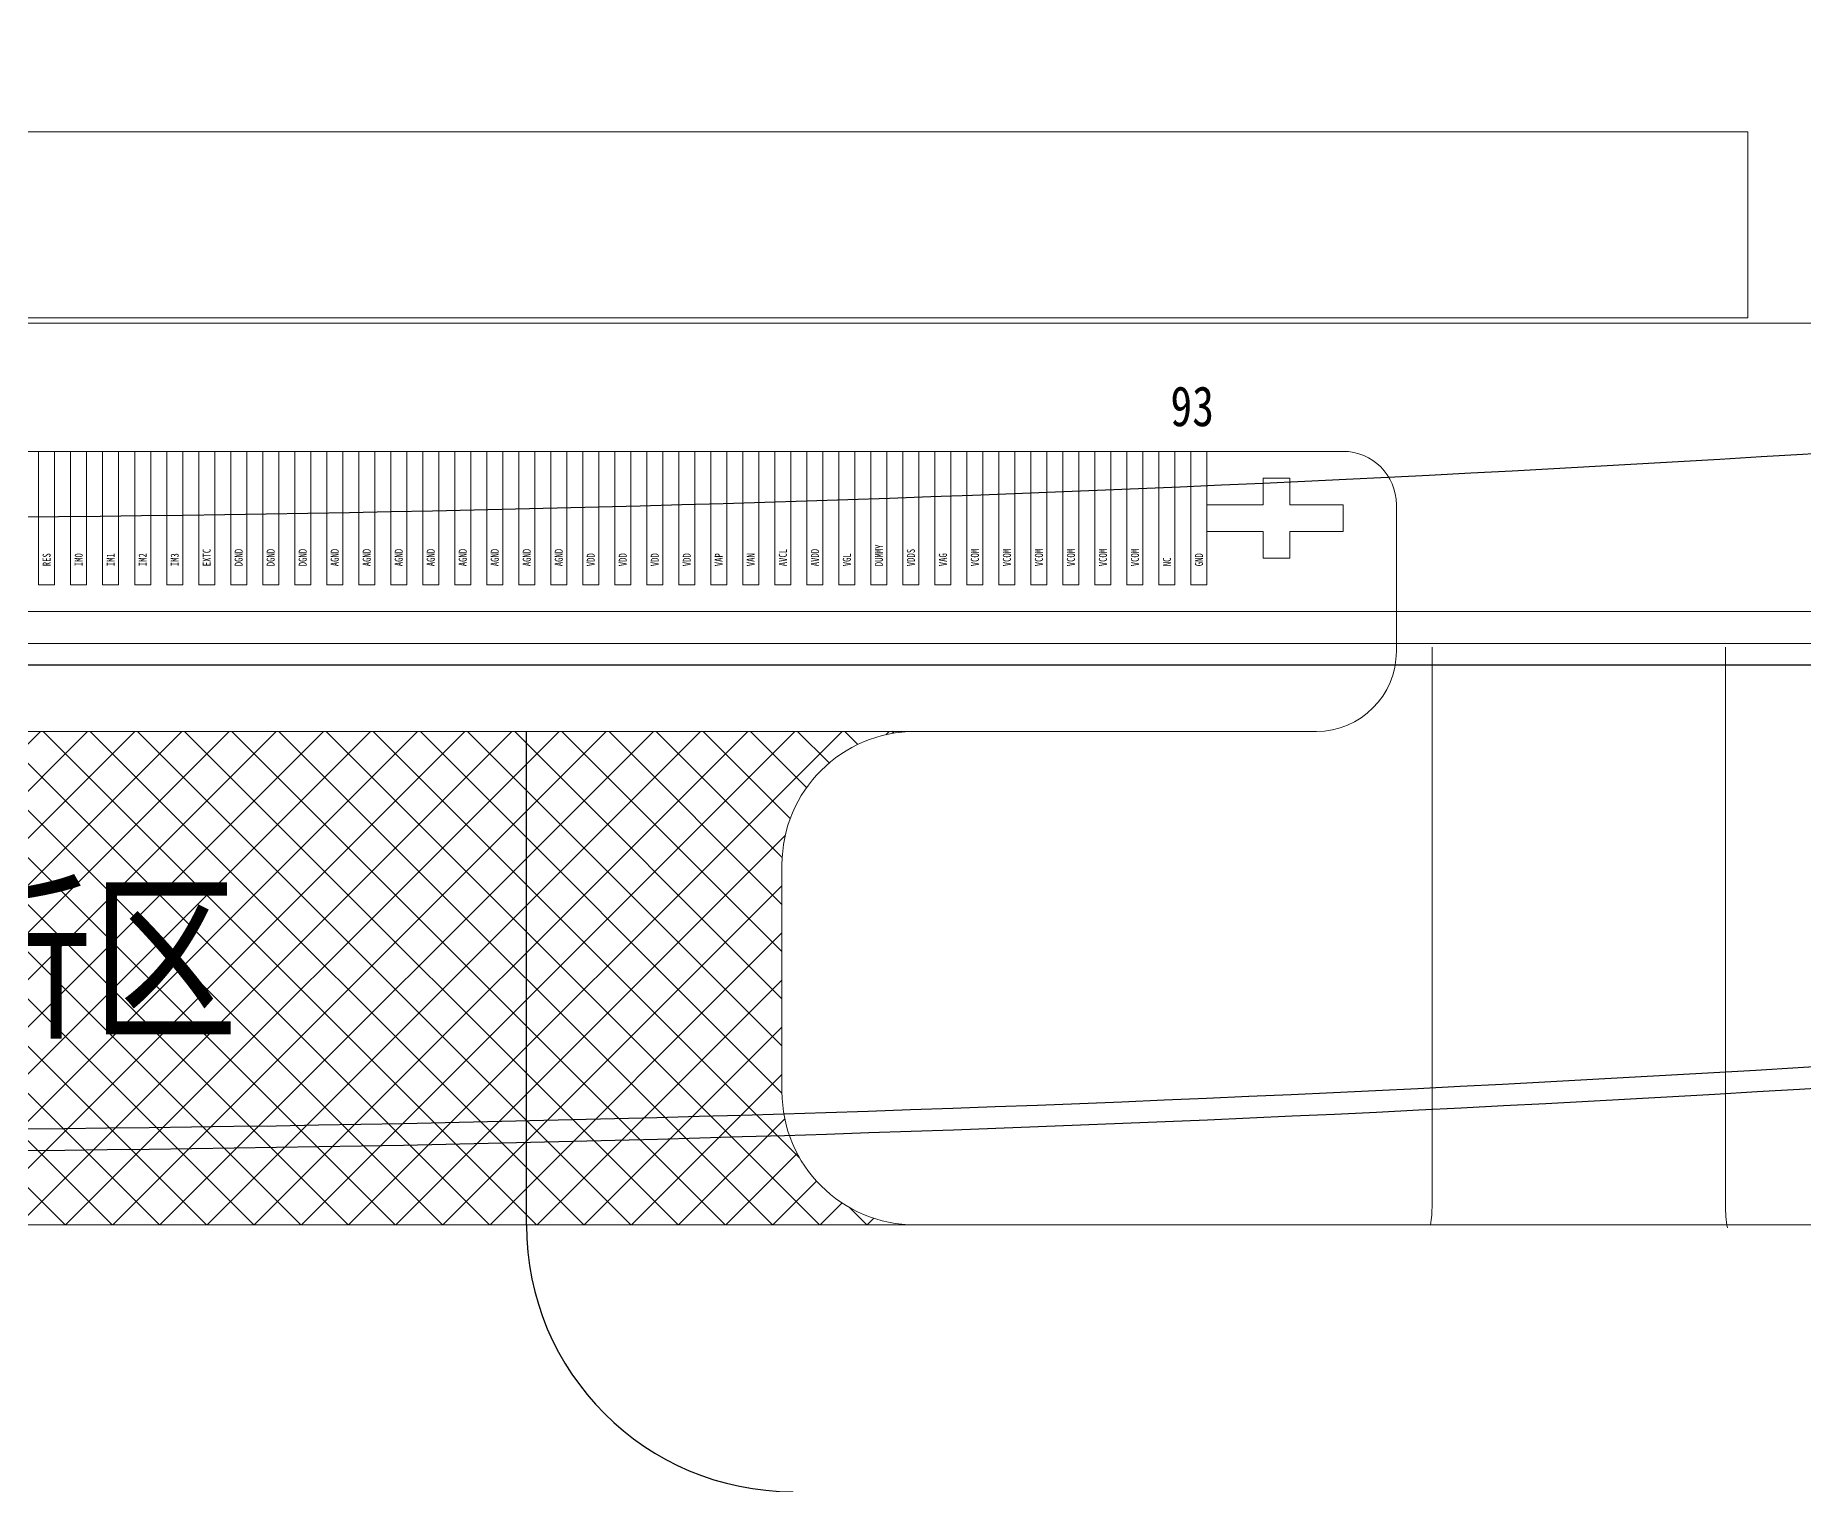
# Model space of a CAD drawing. Extents: x 1969 to 2227, y -979 to -796.
# Drawn here: x 2047.41 to 2054.04, y -882.92 to -877.49 of the extents above; entities that cross this region are included whole.
import ezdxf

# ---------------------------------------------------------------- set-up
doc = ezdxf.new("R2010")
doc.units = 0
doc.header["$LTSCALE"] = 16.335
doc.layers.add('02___PRT_ALL_AXES', color=7, linetype='Continuous')
doc.layers.add('FPC', color=30, linetype='Continuous')
for name, color, linetype, lineweight in [('dim', 3, 'Continuous', 13), ('DWG', 7, 'Continuous', 18), ('LCD', 4, 'Continuous', 9)]:
    doc.layers.add(name, color=color, linetype=linetype, lineweight=lineweight)
doc.styles.add('RD', font='ROMAND.shx', dxfattribs={"width": 0.8})
doc.styles.get("Standard").update_dxf_attribs({"font": '', "width": 0.8})
doc.styles.get('Standard').set_extended_font_data('NSimSun')

msp = doc.modelspace()

# ---------------------------------------------------------------- hatches: boundary and pattern name
h = msp.add_hatch()
h.set_pattern_fill('ANSI37', color=3, style=0)
h.set_pattern_definition([(45, (1918.562, -974.14133), (-0.08838835, 0.08838835), []), (135, (1918.562, -974.14133), (-0.08838835, -0.08838835), [])])
h.paths.add_polyline_path([(2050.7072, -881.9512, -0.414214), (2050.2072, -881.4512), (2050.2072, -880.6012, -0.414214), (2050.7072, -880.1012), (2041.7072, -880.1012, -0.414214), (2042.2072, -880.6012), (2042.2072, -881.4512, -0.414214), (2041.7072, -881.9512)])
h.paths.add_polyline_path([(2045.4004, -880.6108), (2048.4348, -880.6108), (2048.4348, -881.5228), (2045.4004, -881.5228)], flags=24)

# ---------------------------------------------------------------- linework, layer by layer
at = {"color": 7, "linetype": 'Continuous'}
msp.add_line((2038.9925, -879.8512), (2056.6285, -879.8512), dxfattribs=at)
for radius in [128.6864, 128.7674, 128.7674]:
    msp.add_arc((2046.2489, -752.9092), radius, 265.479388, 274.520612, dxfattribs=at)
at = {"layer": '02___PRT_ALL_AXES', "color": 7, "linetype": 'Continuous'}
msp.add_arc((2046.2489, -752.9092), 126.3924, 265.479388, 274.520612, dxfattribs=at)
at = {"layer": 'dim', "color": 0}
for p, q in [((2059.6631, -878.5712), (2032.8218, -878.5712)), ((2056.6285, -879.7712), (2035.8565, -879.7712)), ((2056.6285, -879.8512), (2040.15, -879.8512))]:
    msp.add_line(p, q, dxfattribs=at)
at = {"layer": 'DWG', "color": 30, "lineweight": 0}
for p, q in [((2040.1905, -879.0512), (2052.3105, -879.0512)), ((2052.5105, -879.2512), (2052.5105, -879.8012)), ((2041.7072, -880.1012), (2050.7072, -880.1012)), ((2050.7072, -880.1012), (2052.2105, -880.1012)), ((2050.2072, -881.4512), (2050.2072, -880.6012)), ((2036.5985, -881.9512), (2050.7072, -881.9512)), ((2050.7072, -881.9512), (2054.2465, -881.9512))]:
    msp.add_line(p, q, dxfattribs=at)
for centre, radius, start, end in [((2052.3105, -879.2512), 0.2, 0, 90), ((2052.2105, -879.8012), 0.3, 270, 0), ((2050.7072, -880.6012), 0.5, 90, 180), ((2050.7072, -881.4512), 0.5, 180, 270)]:
    msp.add_arc(centre, radius, start, end, dxfattribs=at)
at = {"layer": 'FPC', "lineweight": 5}
for p, q in [((2052.6443, -881.8768), (2052.6443, -879.7852)), ((2053.744, -881.8768), (2053.744, -879.7852))]:
    msp.add_line(p, q, dxfattribs=at)
at = {"layer": 'FPC', "color": 2}
msp.add_line((2049.2489, -881.9512), (2049.2489, -880.1012), dxfattribs=at)
at = {"layer": 'FPC', "lineweight": 5}
for centre, start, end in [((2052.1443, -881.8768), 351.44562, 0), ((2054.244, -881.8768), 180, 189.85273)]:
    msp.add_arc(centre, 0.5, start, end, dxfattribs=at)
at = {"layer": 'FPC', "color": 2}
msp.add_arc((2050.2489, -881.9512), 1, 180, 270, dxfattribs=at)
at = {"layer": 'LCD', "color": 1}
for p, q in [((2052.0105, -879.1512), (2052.0105, -879.2512)), ((2052.0105, -879.1512), (2052.1105, -879.1512)), ((2052.1105, -879.1512), (2052.1105, -879.2512)), ((2051.8005, -879.2512), (2052.0105, -879.2512)), ((2052.1105, -879.2512), (2052.3105, -879.2512)), ((2052.3105, -879.2512), (2052.3105, -879.3512)), ((2051.8005, -879.3512), (2052.0105, -879.3512)), ((2052.0105, -879.3512), (2052.0105, -879.4512)), ((2052.1105, -879.3512), (2052.1105, -879.4512)), ((2052.1105, -879.3512), (2052.3105, -879.3512)), ((2052.0105, -879.4512), (2052.1105, -879.4512))]:
    msp.add_line(p, q, dxfattribs=at)
msp.add_lwpolyline([(2036.3645, -842.5172), (2056.1365, -842.5172, -0.414214), (2061.1365, -847.5172), (2061.1365, -875.1512, -0.414214), (2056.6365, -879.6512), (2035.8645, -879.6512, -0.414214), (2031.3645, -875.1512), (2031.3645, -847.5172, -0.414214)], format="xyb", close=True, dxfattribs=at)
for points in [[(2038.673, -877.8532), (2053.828, -877.8532), (2053.828, -878.5512), (2038.673, -878.5512)], [(2047.4205, -879.0512), (2047.4805, -879.0512), (2047.4805, -879.5512), (2047.4205, -879.5512)], [(2047.5405, -879.0512), (2047.6005, -879.0512), (2047.6005, -879.5512), (2047.5405, -879.5512)], [(2047.6605, -879.0512), (2047.7205, -879.0512), (2047.7205, -879.5512), (2047.6605, -879.5512)], [(2047.7805, -879.0512), (2047.8405, -879.0512), (2047.8405, -879.5512), (2047.7805, -879.5512)], [(2047.9005, -879.0512), (2047.9605, -879.0512), (2047.9605, -879.5512), (2047.9005, -879.5512)], [(2048.0205, -879.0512), (2048.0805, -879.0512), (2048.0805, -879.5512), (2048.0205, -879.5512)], [(2048.1405, -879.0512), (2048.2005, -879.0512), (2048.2005, -879.5512), (2048.1405, -879.5512)], [(2048.2605, -879.0512), (2048.3205, -879.0512), (2048.3205, -879.5512), (2048.2605, -879.5512)], [(2048.3805, -879.0512), (2048.4405, -879.0512), (2048.4405, -879.5512), (2048.3805, -879.5512)], [(2048.5005, -879.0512), (2048.5605, -879.0512), (2048.5605, -879.5512), (2048.5005, -879.5512)], [(2048.6205, -879.0512), (2048.6805, -879.0512), (2048.6805, -879.5512), (2048.6205, -879.5512)], [(2048.7405, -879.0512), (2048.8005, -879.0512), (2048.8005, -879.5512), (2048.7405, -879.5512)], [(2048.8605, -879.0512), (2048.9205, -879.0512), (2048.9205, -879.5512), (2048.8605, -879.5512)], [(2048.9805, -879.0512), (2049.0405, -879.0512), (2049.0405, -879.5512), (2048.9805, -879.5512)], [(2049.1005, -879.0512), (2049.1605, -879.0512), (2049.1605, -879.5512), (2049.1005, -879.5512)], [(2049.2205, -879.0512), (2049.2805, -879.0512), (2049.2805, -879.5512), (2049.2205, -879.5512)], [(2049.3405, -879.0512), (2049.4005, -879.0512), (2049.4005, -879.5512), (2049.3405, -879.5512)], [(2049.4605, -879.0512), (2049.5205, -879.0512), (2049.5205, -879.5512), (2049.4605, -879.5512)], [(2049.5805, -879.0512), (2049.6405, -879.0512), (2049.6405, -879.5512), (2049.5805, -879.5512)], [(2049.7005, -879.0512), (2049.7605, -879.0512), (2049.7605, -879.5512), (2049.7005, -879.5512)], [(2049.8205, -879.0512), (2049.8805, -879.0512), (2049.8805, -879.5512), (2049.8205, -879.5512)], [(2049.9405, -879.0512), (2050.0005, -879.0512), (2050.0005, -879.5512), (2049.9405, -879.5512)], [(2050.0605, -879.0512), (2050.1205, -879.0512), (2050.1205, -879.5512), (2050.0605, -879.5512)], [(2050.1805, -879.0512), (2050.2405, -879.0512), (2050.2405, -879.5512), (2050.1805, -879.5512)], [(2050.3005, -879.0512), (2050.3605, -879.0512), (2050.3605, -879.5512), (2050.3005, -879.5512)], [(2050.4205, -879.0512), (2050.4805, -879.0512), (2050.4805, -879.5512), (2050.4205, -879.5512)], [(2050.5405, -879.0512), (2050.6005, -879.0512), (2050.6005, -879.5512), (2050.5405, -879.5512)], [(2050.6605, -879.0512), (2050.7205, -879.0512), (2050.7205, -879.5512), (2050.6605, -879.5512)], [(2050.7805, -879.0512), (2050.8405, -879.0512), (2050.8405, -879.5512), (2050.7805, -879.5512)], [(2050.9005, -879.0512), (2050.9605, -879.0512), (2050.9605, -879.5512), (2050.9005, -879.5512)], [(2051.0205, -879.0512), (2051.0805, -879.0512), (2051.0805, -879.5512), (2051.0205, -879.5512)], [(2051.1405, -879.0512), (2051.2005, -879.0512), (2051.2005, -879.5512), (2051.1405, -879.5512)], [(2051.2605, -879.0512), (2051.3205, -879.0512), (2051.3205, -879.5512), (2051.2605, -879.5512)], [(2051.3805, -879.0512), (2051.4405, -879.0512), (2051.4405, -879.5512), (2051.3805, -879.5512)], [(2051.5005, -879.0512), (2051.5605, -879.0512), (2051.5605, -879.5512), (2051.5005, -879.5512)], [(2051.6205, -879.0512), (2051.6805, -879.0512), (2051.6805, -879.5512), (2051.6205, -879.5512)], [(2051.7405, -879.0512), (2051.8005, -879.0512), (2051.8005, -879.5512), (2051.7405, -879.5512)]]:
    msp.add_lwpolyline(points, close=True, dxfattribs=at)

# ---------------------------------------------------------------- texts
at = {"layer": 'FPC', "color": 3, "lineweight": 5, "insert": (2045.4381, -880.703), "char_height": 0.5, "width": 3.166827, "attachment_point": 1, "style": 'RD'}
msp.add_mtext('{\\fSimSun|b0|i0|c134|p2;\\C0;单层弯折区}', dxfattribs=at)
at = {"layer": 'LCD', "color": 1, "insert": (2051.6634, -878.8069), "char_height": 0.15, "width": 0.288782, "attachment_point": 1}
msp.add_mtext('93', dxfattribs=at)
at = {"layer": 'LCD', "color": 1, "char_height": 0.03, "width": 0.133757, "attachment_point": 1, "rotation": 90}
for s, insert in [('DUMMY', (2050.5554, -879.482)), ('RES', (2047.4354, -879.482)), ('IM0', (2047.5554, -879.482)), ('IM1', (2047.6754, -879.482)), ('IM2', (2047.7954, -879.482)), ('IM3', (2047.9154, -879.482)), ('EXTC', (2048.0354, -879.482)), ('DGND', (2048.1554, -879.482)), ('DGND', (2048.2754, -879.482)), ('DGND', (2048.3954, -879.482)), ('AGND', (2048.5154, -879.482)), ('AGND', (2048.6354, -879.482)), ('AGND', (2048.7554, -879.482)), ('AGND', (2048.8754, -879.482)), ('AGND', (2048.9954, -879.482)), ('AGND', (2049.1154, -879.482)), ('AGND', (2049.2354, -879.482)), ('AGND', (2049.3554, -879.482)), ('VDD', (2049.4754, -879.482)), ('VDD', (2049.5954, -879.482)), ('VDD', (2049.7154, -879.482)), ('VDD', (2049.8354, -879.482)), ('VAP', (2049.9554, -879.482)), ('VAN', (2050.0754, -879.482)), ('AVCL', (2050.1954, -879.482)), ('AVDD', (2050.3154, -879.482)), ('VGL', (2050.4354, -879.482)), ('VDDS', (2050.6754, -879.482)), ('VAG', (2050.7954, -879.482)), ('VCOM', (2050.9154, -879.482)), ('VCOM', (2051.0354, -879.482)), ('VCOM', (2051.1554, -879.482)), ('VCOM', (2051.2754, -879.482)), ('VCOM', (2051.3954, -879.482)), ('VCOM', (2051.5154, -879.482)), ('NC', (2051.6354, -879.482)), ('GND', (2051.7554, -879.482))]:
    msp.add_mtext(s, dxfattribs=dict(at, insert=insert))

doc.saveas('drawing.dxf')
